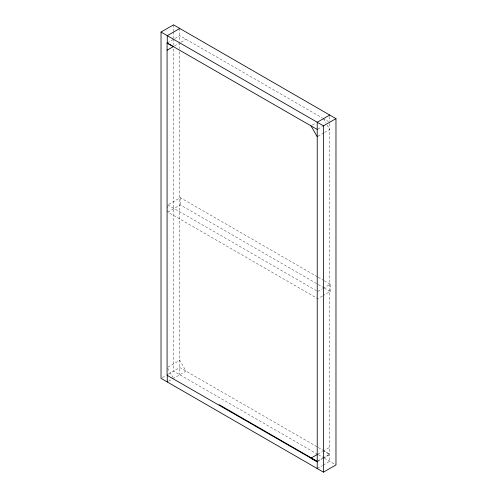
<?xml version="1.0" encoding="UTF-8"?>
<svg xmlns="http://www.w3.org/2000/svg" width="497" height="497" viewBox="0 0 497 497"><rect width="100%" height="100%" fill="white"/><g stroke="black" fill="none" stroke-linecap="round" stroke-linejoin="round"><path stroke-width="0.37" stroke-dasharray="2.48 1.86" d="M167.278 42.885L172.881 39.648M174.776 38.555L179.771 35.672L322.329 117.975M174.428 45.972L178.485 43.63M181.02 42.164L186.021 39.282M322.398 296.019L317.794 298.672L167.843 212.101L167.843 204.888L180.336 197.669L317.515 276.872M312.296 125.095L316.241 122.815M167.843 212.101L180.336 204.888L317.515 284.085M317.887 129.077L322.491 126.424M317.887 136.296L323.802 132.879M324.46 132.5L329.722 129.462L326.417 123.728M167.936 367.159L179.771 360.325L186.021 371.147L173.851 378.174M162.345 377.602L165.631 375.707M168.266 374.185L179.771 367.538L317.62 447.126M317.794 291.459L322.398 288.8M323.056 288.422L330.288 284.247L330.288 291.459L323.056 295.634M168.595 381.211L173.198 378.552M317.887 454.165L322.491 451.506M323.149 451.127L329.722 447.331M317.887 460.949L322.491 458.29M323.149 457.911L329.722 454.115L324.342 451.009M317.229 461.763L322.491 458.725M323.149 458.346L329.722 454.544L324.1 451.301M317.229 468.541L322.491 465.503M323.149 465.124L329.722 461.328L329.722 122.02M323 118.361L328.474 121.523M318.186 277.258L323.566 280.364M324.237 280.749L330.288 284.247M318.186 284.47L323.566 287.577M324.237 287.968L330.288 291.459M167.843 204.888L316.446 290.683M318.291 447.511L323.671 450.617M317.62 454.339L173.528 371.147L173.528 48.141M318.291 454.73L323.671 457.836M324.342 458.222L335.972 464.937M323.472 118.64L326.051 123.094M167.644 368.178L173.528 378.36M329.722 116.472L329.722 121.243M180.336 197.669L180.336 204.888M179.771 28.459L179.771 41.655M179.771 42.431L179.771 48.644M179.771 51.75L179.771 374.757M173.528 24.85L173.528 31.062M173.528 31.839L173.528 38.052M173.528 38.828L173.528 45.041"/><path stroke-width="0.75" d="M161.028 32.063L173.528 24.85L335.972 118.64L335.972 464.937L323.472 472.15L161.028 378.36L161.028 32.063L323.472 125.853L335.972 118.64M179.771 28.459L167.278 35.672L167.278 43.438M167.079 50.216L173.329 46.606L167.079 42.997L167.079 375.297L317.229 461.763L310.979 458.153L317.229 454.544M329.722 115.031L317.229 122.243L317.229 468.541M167.079 42.997L317.229 129.462M219.053 404.645L317.229 461.328M310.979 125.853L317.229 136.675M323.472 125.853L323.472 472.15M167.278 374.757L167.278 381.969"/></g></svg>
